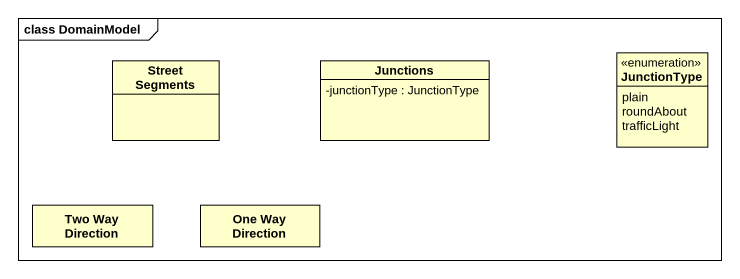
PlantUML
@startuml
mainframe class DomainModel
hide circle
hide empty members
skinparam classAttributeIconSize 0
class "Street Segments" as Street_Segments
class Junctions {
  -junctionType : JunctionType
}
enum JunctionType {
  plain
  roundAbout
  trafficLight
}
class "Two Way Direction" as Two_Way_Direction
class "One Way Direction" as One_Way_Direction
@enduml
